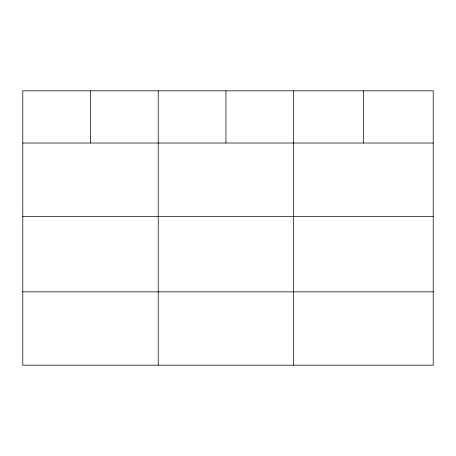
<?xml version="1.0" encoding="UTF-8"?>
<svg xmlns="http://www.w3.org/2000/svg" width="456" height="456" viewBox="0 0 456 456"><rect width="100%" height="100%" fill="white"/><g stroke="black" fill="none" stroke-linecap="round" stroke-linejoin="round"><path stroke-width="0.68" d="M433.2 216.332L433.2 90.824L22.8 90.824L22.8 365.176L433.2 365.176L433.2 216.332L22.8 216.332M22.8 143.019L433.2 143.019M22.8 291.863L433.2 291.863M363.432 90.824L363.432 143.019M293.664 90.824L293.664 365.176M225.948 90.824L225.948 143.019M158.232 90.824L158.232 365.176M90.516 90.824L90.516 143.019"/></g></svg>
